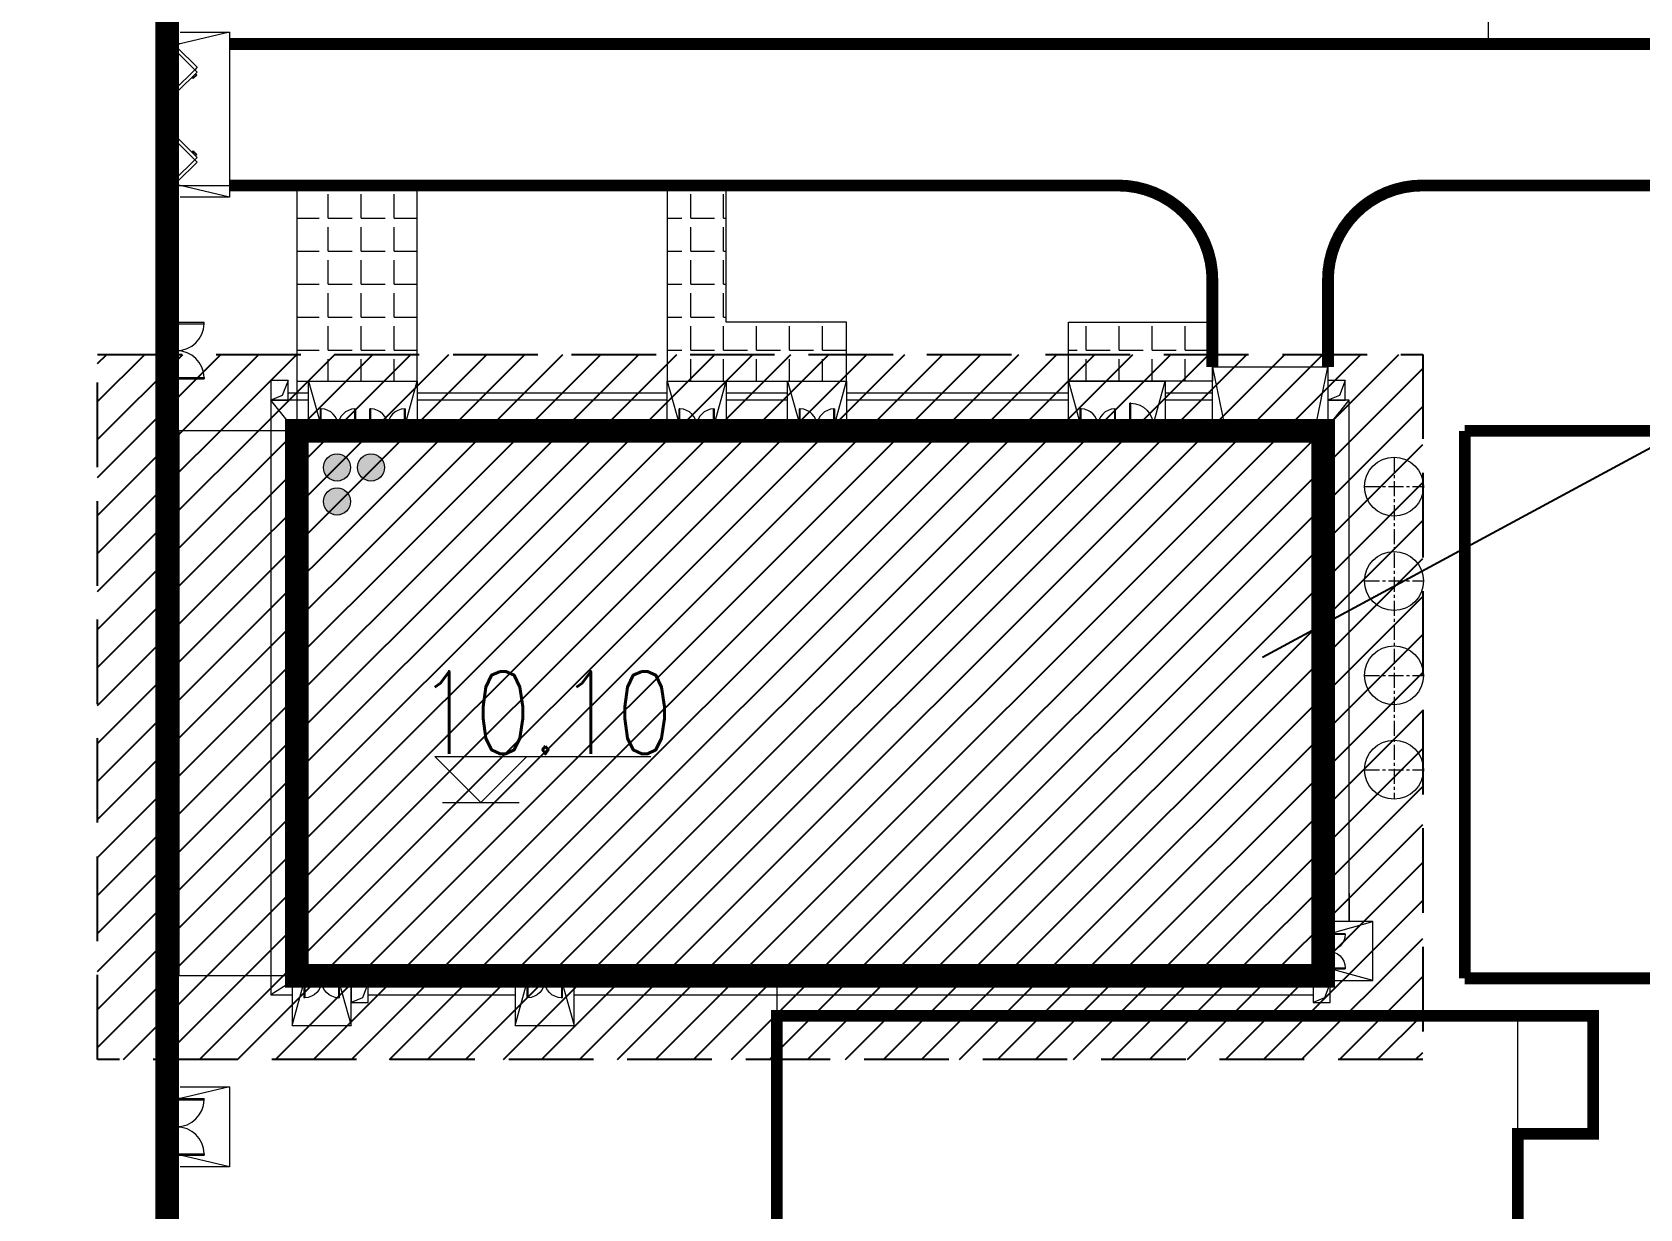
# Model space of a CAD drawing. Extents: x 238398 to 585159, y -66832 to 191977.
# Drawn here: x 373359 to 378108, y 92084 to 95560 of the extents above; entities that cross this region are included whole.
import ezdxf
from ezdxf.enums import TextEntityAlignment as Align

# ---------------------------------------------------------------- set-up
doc = ezdxf.new("R2010")
doc.units = 0
doc.header["$LTSCALE"] = 1000
doc.header["$MEASUREMENT"] = 0
doc.linetypes.add('CENTER', pattern=[50.800000000000004, 31.75, -6.35, 6.35, -6.35])
doc.linetypes.add('DASH', pattern=[0.35, 0.25, -0.1])
doc.layers.get('0').update_dxf_attribs({"color": 8})
for name, color, linetype, lineweight in [('PUB_HATCH', 8, 'Continuous', 5), ('z-说明', 8, 'Continuous', 0), ('文字', 8, 'Continuous', 0)]:
    doc.layers.add(name, color=color, linetype=linetype, lineweight=lineweight)
doc.layers.add('Z-本期建构筑物', color=8, linetype='Continuous')
doc.styles.add('gedi', font='geditxt.shx', dxfattribs={"width": 0.8, "bigfont": 'hz.shx'})

# ---------------------------------------------------------------- blocks, each defined once
blk = doc.blocks.new('$DorLib2D$00000034')
for p, q in [((-0.3348234125231649, 0.1426552639182747), (-0.4750000000005821, 1.005618107304962e-12)), ((-0.3181802983995001, 0.1263013287125923), (-0.4583568858769172, -0.01635393520467663)), ((-0.3348234125231649, 0.1426552639182747), (-0.3181802983995001, 0.1263013287125923)), ((-0.3015371842758353, 0.1426552639182747), (-0.3181802983995001, 0.1263013287125923)), ((-0.3181802983995001, 0.1263013287125923), (-0.1780037109220829, -0.01635393520467663)), ((-0.3015371842758353, 0.1426552639182747), (-0.161360596798418, 1.005629949683892e-12)), ((0.3015371842758353, 0.1426552639182747), (0.161360596798418, 1.005629949683892e-12)), ((0.3181802983995001, 0.1263013287125923), (0.1780037109220829, -0.01635393520467663)), ((0.3015371842758353, 0.1426552639182747), (0.3181802983995001, 0.1263013287125923)), ((0.3348234125231649, 0.1426552639182747), (0.3181802983995001, 0.1263013287125923)), ((0.3181802983995001, 0.1263013287125923), (0.4583568858769172, -0.01635393520467663)), ((0.3348234125231649, 0.1426552639182747), (0.4750000000005821, 1.005618107304962e-12)), ((-0.5000000000006187, -0.04799999999931984), (-0.5000000000007416, 1.009889653385773e-12)), ((-0.4583568858769172, -0.01635393520467663), (-0.4750000000005821, 1.005618107304962e-12)), ((-0.1780037109220829, -0.01635393520467663), (-0.161360596798418, 1.005629949683892e-12)), ((0.1780037109220829, -0.01635393520467663), (0.161360596798418, 1.005629949683892e-12)), ((0.4583568858769172, -0.01635393520467663), (0.4750000000005821, 1.005618107304962e-12)), ((0.5000000000007416, -0.04799999999931984), (0.5000000000007416, 1.009889653385773e-12))]:
    blk.add_line(p, q)
for points in [[(-0.2898728090204765, 0.1307846330202903), (-0.2803624580926677, 0.1401297388521084), (-0.2549744755672762, 0.114292832613611), (-0.2644848264950846, 0.1049477267817925)], [(-0.2866020219793401, 0.1274560101955572), (-0.2804202938762643, 0.1335303289862392), (-0.2615738854331457, 0.1143506683972074), (-0.2677556135362211, 0.1082763496065255)], [(0.2898728090204765, 0.1307846330202903), (0.2803624580926677, 0.1401297388521084), (0.2549744755672762, 0.114292832613611), (0.2644848264950846, 0.1049477267817925)], [(0.2866020219793401, 0.1274560101955572), (0.2804202938762643, 0.1335303289862392), (0.2615738854331457, 0.1143506683972074), (0.2677556135362211, 0.1082763496065255)], [(-0.5000000000006185, 7.574172400385726e-13), (-0.4750000000005819, 7.548450753351198e-13), (-0.4750000000005796, -0.02299999999928072), (-0.4500000000005404, -0.02299999999928072), (-0.4500000000005404, -0.04799999999931984), (-0.5000000000006187, -0.04799999999931984)], [(0.5000000000006185, 7.574172400385726e-13), (0.4750000000005819, 7.548450753351198e-13), (0.4750000000005796, -0.02299999999928072), (0.4500000000005404, -0.02299999999928072), (0.4500000000005404, -0.04799999999931984), (0.5000000000006187, -0.04799999999931984)]]:
    blk.add_lwpolyline(points)
blk = doc.blocks.new('$DorLib2D$00000002')
for p, q in [((-0.5, -5.684341886080802e-17), (-0.5000000000000007, 0.4875)), ((-0.4750000000000007, 0.4875), (-0.5000000000000007, 0.4875)), ((-0.475, -2.842170943040401e-17), (-0.4750000000000007, 0.4875)), ((0.475, -2.842170943040401e-17), (0.4750000000000007, 0.4875)), ((0.4750000000000007, 0.4875), (0.5000000000000007, 0.4875)), ((0.5, -5.684341886080802e-17), (0.5000000000000007, 0.4875)), ((-0.5, -5.684341886080802e-17), (-0.475, -2.842170943040401e-17)), ((0.5, -5.684341886080802e-17), (0.475, -2.842170943040401e-17))]:
    blk.add_line(p, q)
at = {"lineweight": 13}
for centre, start, end in [((-0.4875, -4.263256414560601e-17), 0, 88.53071641864632), ((0.4875, -4.263256414560601e-17), 91.4692835813537, 180)]:
    blk.add_arc(centre, 0.4875, start, end, dxfattribs=at)
blk = doc.blocks.new('室内标高')
at = {"layer": '文字', "color": 3}
for p, q in [((1.943999997978153, -1.944000000055212), (0, 0)), ((0, 0), (9.144807457017123, 0)), ((3.887999997474708, -6.803020369261503e-10), (1.943999997978153, -1.944000000055212)), ((0.3205590268457854, -1.944000000310098), (3.567440969110521, -1.943999999800781))]:
    blk.add_line(p, q, dxfattribs=at)
at = {"layer": 'z-说明', "ltscale": 0.5, "style": 'gedi', "width": 0.8}
blk.add_text('10.10', height=3.5, rotation=359.9999998738608, dxfattribs=at).set_placement((4.680434572337617, 0.1133042840949656, -8.099999999999927), align=Align.CENTER)
blk = doc.blocks.new('asdasda')
at = {"layer": 'PUB_HATCH'}
h = blk.add_hatch(dxfattribs=at)
h.set_pattern_fill('ANGLE', color=256, scale=200.0000000000001)
h.set_pattern_definition([(0, (-2249729.29788716, -1714383.900000069), (0, 1397), [1016, -381.0000000000001]), (90, (-2249729.29788716, -1714383.900000069), (-1397, 8.553875381449303e-14), [1016, -380.9999999999998])])
h.paths.add_polyline_path([(4870.731279259548, 3616.100000023376), (4870.731279259548, 11916.08992496692), (-229.2687208354473, 11916.08992496692), (-229.2687208354473, 3616.100000023376)])
h.paths.add_polyline_path([(32470.73127923626, 3616.100000023376), (32470.73127923626, 6116.100000023376), (38570.73127921298, 6116.100000023376), (38570.73127921298, 3616.100000023376)])
h.paths.add_polyline_path([(17970.73127923626, 3616.100000023376), (15470.73127923626, 3616.100000023376), (15470.73127923626, 11916.08992496692), (17970.73127923626, 11916.08992496692), (17970.73127923626, 6116.100000023376), (23070.73127921298, 6116.100000023376), (23070.73127921298, 3616.100000023376)])
h = blk.add_hatch(color=256, dxfattribs=at)
h.dxf.hatch_style = 1
edge = h.paths.add_edge_path()
edge.add_arc((1473.029166498221, -36.70701668248512), 576.0000000000001, 0, 360)
h = blk.add_hatch(color=256, dxfattribs=at)
h.dxf.hatch_style = 1
edge = h.paths.add_edge_path()
edge.add_arc((2913.029166498221, -36.70701668248512), 576.0000000000001, 0, 360)
h = blk.add_hatch(color=256, dxfattribs=at)
h.dxf.hatch_style = 1
edge = h.paths.add_edge_path()
edge.add_arc((1473.029166498221, -1476.707016682252), 576.0000000000001, 0, 360)
for p, q in [((-5729.26904854551, 1516.03692401899), (-5729.26904854551, 50416.07359951222)), ((50270.70211283956, 17916.08992496738), (50270.70211283956, 21516.20711410185)), ((-3079.267311674543, 18416.04959917418), (-5179.268688063137, 17916.04922416899)), ((-5179.268688063137, 18416.04959917418), (-3079.267311674543, 18416.04959917418)), ((-3079.267311674543, 18416.04959917418), (-3079.267311674543, 11416.04434909998)), ((-5592.268958748318, 17966.04926173924), (-5592.268958748318, 17916.04922416899)), ((-5179.268688063137, 17916.04922416899), (-5592.268958748318, 17916.04922416899)), ((-5404.268835532479, 17916.04922416899), (-5204.268704447895, 17916.04922416899)), ((-3079.295653467067, 17916.08992496738), (50270.70211283956, 17916.08992496738)), ((-5179.268688063137, 11916.04472410539), (-5592.268958748318, 11916.04472410539)), ((-5404.268835532479, 11916.04472410539), (-5204.268704447895, 11916.04472410539)), ((-3079.267311674543, 11416.04434909998), (-5179.268688063137, 11916.04472410539)), ((-3079.267311674543, 11416.04434909998), (-5179.268688063137, 11416.04434909998)), ((38570.73127921298, 1816.099999977276), (38570.73127921298, 4216.100000000326)), ((38570.73127921298, 4216.100000000326), (39070.73127921298, 1816.099999977276)), ((43470.73127923626, 4216.100000000326), (38570.73127921298, 4216.100000000326)), ((42970.73127923626, 1816.099999977276), (43470.73127923626, 4216.100000000326)), ((43470.73127923626, 4216.100000000326), (43470.73127923626, 1816.099999977276)), ((-1329.268720811233, 3654.308902604505), (-1329.268720811233, 2816.099999977276)), ((-603.6068764477968, 3654.308902604505), (-1329.268720811233, 3654.308902604505)), ((-603.6068764477968, 3654.308902604505), (-847.1787653360516, 3019.316360742552)), ((-603.6068764477968, 2816.099999977276), (-603.6068764477968, 3654.308902604505)), ((270.7312791645527, 1816.099999977276), (270.7312791645527, 3616.100000023842)), ((270.7312791645527, 3616.100000023842), (4870.731279259548, 3616.100000023842)), ((270.7312791645527, 3616.100000023842), (770.7312791645527, 1816.099999977276)), ((4370.731279259548, 1816.099999977276), (4870.731279259548, 3616.100000023842)), ((4870.731279259548, 3616.100000023842), (4870.731279259548, 1816.099999977276)), ((15470.73127923626, 1816.099999977276), (15470.73127923626, 3616.100000023842)), ((15470.73127923626, 3616.100000023842), (15970.73127923626, 1816.099999977276)), ((15470.73127923626, 3616.100000023842), (17969.36478932016, 3616.100000023842)), ((17469.36478932016, 1816.099999977276), (17969.36478932016, 3616.100000023842)), ((17969.36478932016, 3616.100000023842), (17969.36478932016, 1816.099999977276)), ((20570.73127921298, 3616.100000023842), (23070.73127921298, 3616.100000023842)), ((20570.73127921298, 1816.099999977276), (20570.73127921298, 3616.100000023842)), ((20570.73127921298, 3616.100000023842), (21070.73127921298, 1816.099999977276)), ((22570.73127921298, 1816.099999977276), (23070.73127921298, 3616.100000023842)), ((23070.73127921298, 3616.100000023842), (23070.73127921298, 1816.099999977276)), ((32470.73127923626, 1816.099999977276), (32470.73127923626, 3616.100000023842)), ((32470.73127923626, 3616.100000023842), (36570.73127921298, 3616.100000023842)), ((32470.73127923626, 3616.100000023842), (32970.73127923626, 1816.099999977276)), ((36070.73127921298, 1816.099999977276), (36570.73127921298, 3616.100000023842)), ((36570.73127921298, 3616.100000023842), (36570.73127921298, 1816.099999977276)), ((43470.73127923626, 3654.308902604505), (43470.73127923626, 2816.099999977276)), ((44196.39312360063, 3654.308902604505), (43470.73127923626, 3654.308902604505)), ((44196.39312360063, 3654.308902604505), (43952.82123471238, 3019.316360742552)), ((44196.39312360063, 2816.099999977276), (44196.39312360063, 3654.308902604505)), ((-847.1787653360516, 3019.316360742552), (-1329.268720811233, 2816.099999977276)), ((270.7312791645527, 2816.099999977276), (-1329.268720811233, 2816.099999977276)), ((-1329.268720811233, 2816.099999977276), (-1329.268720811233, -22383.89999997616)), ((-529.2687207637355, 1816.099999977276), (-1329.268720811233, 2816.099999977276)), ((-1329.268720811233, 2816.099999977276), (-603.6068764477968, 2816.099999977276)), ((270.7312791645527, 3116.100000023842), (-603.6068764477968, 3116.100000023842)), ((15470.73127923626, 3116.100000023842), (4870.731279259548, 3116.100000023842)), ((15292.45902225934, 2816.099999977276), (4870.731279259548, 2816.099999977276)), ((14087.07666642126, 2816.099999977276), (13953.33782525826, 2816.099999977276)), ((15470.73127923626, 2816.099999977276), (14087.07666642126, 2816.099999977276)), ((20570.73127921298, 3116.100000023842), (17969.36478932016, 3116.100000023842)), ((20570.73127921298, 2816.099999977276), (17969.36478932016, 2816.099999977276)), ((32470.73127923626, 3116.100000023842), (23070.73127921298, 3116.100000023842)), ((24444.15176439192, 2816.099999977276), (23070.73127921298, 2816.099999977276)), ((32470.73127923626, 2816.099999977276), (23679.87498816103, 2816.099999977276)), ((38570.73127921298, 3116.100000023842), (36570.73127921298, 3116.100000023842)), ((38570.73127921298, 2816.099999977276), (36570.73127921298, 2816.099999977276)), ((43952.82123471238, 3019.316360742552), (43470.73127923626, 2816.099999977276)), ((44370.73127925955, 2816.099999977276), (43470.73127923626, 2816.099999977276)), ((43470.73127923626, 2816.099999977276), (44196.39312360063, 2816.099999977276)), ((43570.73127921298, 1816.099999977276), (44370.73127925955, 2816.099999977276)), ((44370.73127925955, 1454.394210518338), (44370.73127925955, 2816.099999977276)), ((770.7312791645527, 1716.100000000326), (770.7312791645527, 2447.350000000326)), ((808.2312791645527, 2447.350000000326), (770.7312791645527, 2447.350000000326)), ((808.2312791645527, 1716.100000000326), (808.2312791645527, 2447.350000000326)), ((2233.231279165484, 1716.100000000326), (2233.231279165484, 2447.350000000326)), ((2233.231279165484, 2447.350000000326), (2270.731279164553, 2447.350000000326)), ((2270.731279164553, 1716.100000000326), (2270.731279164553, 2447.350000000326)), ((2870.731279259548, 1716.100000000326), (2870.731279259548, 2447.350000000326)), ((2908.231279259548, 2447.350000000326), (2870.731279259548, 2447.350000000326)), ((2908.231279259548, 1716.100000000326), (2908.231279259548, 2447.350000000326)), ((4333.231279259548, 1716.100000000326), (4333.231279259548, 2447.350000000326)), ((4333.231279259548, 2447.350000000326), (4370.731279259548, 2447.350000000326)), ((4370.731279259548, 1716.100000000326), (4370.731279259548, 2447.350000000326)), ((15970.73127923626, 1716.100000000326), (15970.73127923626, 2447.350000000326)), ((16008.23127923626, 2447.350000000326), (15970.73127923626, 2447.350000000326)), ((16008.23127923626, 1716.100000000326), (16008.23127923626, 2447.350000000326)), ((17433.23127923626, 1716.100000000326), (17433.23127923626, 2447.350000000326)), ((17433.23127923626, 2447.350000000326), (17470.73127923626, 2447.350000000326)), ((17470.73127923626, 1716.100000000326), (17470.73127923626, 2447.350000000326)), ((21070.73127921298, 1716.100000000326), (21070.73127921298, 2447.350000000326)), ((21108.23127921298, 2447.350000000326), (21070.73127921298, 2447.350000000326)), ((21108.23127921298, 1716.100000000326), (21108.23127921298, 2447.350000000326)), ((22533.23127921298, 1716.100000000326), (22533.23127921298, 2447.350000000326)), ((22533.23127921298, 2447.350000000326), (22570.73127921298, 2447.350000000326)), ((22570.73127921298, 1716.100000000326), (22570.73127921298, 2447.350000000326)), ((32970.73127923626, 1716.100000000326), (32970.73127923626, 2447.350000000326)), ((33008.23127923626, 2447.350000000326), (32970.73127923626, 2447.350000000326)), ((33008.23127923626, 1716.100000000326), (33008.23127923626, 2447.350000000326)), ((34433.23127923626, 1716.100000000326), (34433.23127923626, 2447.350000000326)), ((34433.23127923626, 2447.350000000326), (34470.73127923626, 2447.350000000326)), ((34470.73127923626, 1716.100000000326), (34470.73127923626, 2447.350000000326)), ((-5729.26904854551, 1516.03692401899), (-5729.26904854551, -21583.98040124867)), ((-229.2687208354473, 1516.03692401899), (-5729.26904854551, 1516.03692401899)), ((-5229.268720835447, 1516.03692401899), (-5229.268720835447, -21583.98040124867)), ((770.7312791645527, 1716.100000000326), (808.2312791645527, 1716.100000000326)), ((2270.731279164553, 1716.100000000326), (2233.231279165484, 1716.100000000326)), ((2870.731279259548, 1716.100000000326), (2908.231279259548, 1716.100000000326)), ((4370.731279259548, 1716.100000000326), (4333.231279259548, 1716.100000000326)), ((15970.73127923626, 1716.100000000326), (16008.23127923626, 1716.100000000326)), ((17470.73127923626, 1716.100000000326), (17433.23127923626, 1716.100000000326)), ((21070.73127921298, 1716.100000000326), (21108.23127921298, 1716.100000000326)), ((22570.73127921298, 1716.100000000326), (22533.23127921298, 1716.100000000326)), ((32970.73127923626, 1616.100000023842), (32970.73127923626, 1816.099999977276)), ((32970.73127923626, 1716.100000000326), (33008.23127923626, 1716.100000000326)), ((34470.73127923626, 1716.100000000326), (34433.23127923626, 1716.100000000326)), ((44370.73127925955, -7133.071538836928), (44370.73127925955, 1862.212968563428)), ((44370.73127925955, -11258.75030617043), (44370.73127925955, -6273.186089082621)), ((44370.73127925955, -19283.89999999967), (44370.73127925955, -11258.75030617043)), ((44370.73127925955, -18074.31949764327), (44370.73127925955, -19283.89999999967)), ((43570.75998669583, -19027.9920604513), (43570.75998669583, -21688.31091697258)), ((45370.73127925955, -19283.89999999967), (43570.73127921298, -19283.89999999967)), ((43570.73127921298, -19783.89999999967), (45370.73127925955, -19283.89999999967)), ((43570.75998669583, -19585.23033264722), (43570.75998669583, -21085.23145766277)), ((45370.73127925955, -21783.89999999967), (45370.73127925955, -19283.89999999967)), ((43370.73127925955, -19783.89999999967), (43570.73127921298, -19783.89999999967)), ((-5729.26904854551, -26183.98385132011), (-5729.26904854551, -21583.98040124867)), ((-229.2687208354473, -21583.98040124867), (-5229.268720835447, -21583.98040124867)), ((70.73127921298146, -21783.89999999967), (70.73127921298146, -22515.14999999991)), ((70.73127921298146, -21783.89999999967), (108.2312792129815, -21783.89999999967)), ((108.2312792129815, -21783.89999999967), (108.2312792129815, -22515.14999999991)), ((1533.231279212981, -21783.89999999967), (1533.231279212981, -22515.14999999991)), ((1570.731279212981, -21783.89999999967), (1533.231279212981, -21783.89999999967)), ((1570.731279212981, -21783.89999999967), (1570.731279212981, -22515.14999999991)), ((9520.731279164553, -21883.89999997616), (9520.731279164553, -21683.90000002272)), ((9520.731279164553, -21783.89999999967), (9520.731279164553, -22515.14999999991)), ((9520.731279164553, -21783.89999999967), (9558.231279164553, -21783.89999999967)), ((9558.231279164553, -21783.89999999967), (9558.231279164553, -22515.14999999991)), ((10983.23127916548, -21783.89999999967), (10983.23127916548, -22515.14999999991)), ((11020.73127916455, -21783.89999999967), (10983.23127916548, -21783.89999999967)), ((11020.73127916455, -21683.90000002272), (11020.73127916455, -21883.89999997616)), ((11020.73127916455, -21783.89999999967), (11020.73127916455, -22515.14999999991)), ((45370.73127925955, -21783.89999999967), (43570.73127921298, -21283.89999999967)), ((43570.73127921298, -21783.89999999967), (45370.73127925955, -21783.89999999967)), ((-529.2687207637355, -21883.89999997616), (-1329.268720811233, -22383.89999997616)), ((-1329.268720811233, -22383.89999997616), (-429.2687207870185, -22383.89999997616)), ((-429.2687207870185, -21883.89999997616), (-429.2687207870185, -23683.90000002272)), ((-429.2687207870185, -23683.90000002272), (70.73127921298146, -21883.89999997616)), ((1570.731279212981, -21883.89999997616), (2070.731279212981, -23683.90000002272)), ((2070.731279212981, -23683.90000002272), (2070.731279212981, -21883.89999997616)), ((2070.731279212981, -21883.89999997616), (2070.731279212981, -22722.10890260339)), ((2796.393123576418, -21883.89999997616), (2070.731279212981, -21883.89999997616)), ((2796.393123576418, -21883.89999997616), (2552.821234688163, -22518.89254183811)), ((2796.393123576418, -22722.10890260339), (2796.393123576418, -21883.89999997616)), ((2796.393123576418, -22383.89999997616), (9020.731279164553, -22383.89999997616)), ((9020.731279164553, -21883.89999997616), (9020.731279164553, -23683.90000002272)), ((9020.731279164553, -23683.90000002272), (9520.731279164553, -21883.89999997616)), ((11020.73127916455, -21883.89999997616), (11520.73127916455, -23683.90000002272)), ((11520.73127916455, -23683.90000002272), (11520.73127916455, -21883.89999997616)), ((11520.73127916455, -22383.89999997616), (42845.06943484861, -22383.89999997616)), ((42845.06943484861, -21883.89999997616), (42845.06943484861, -22722.10890260339)), ((43570.73127921298, -21883.89999997616), (42845.06943484861, -21883.89999997616)), ((43570.73127921298, -21883.89999997616), (43327.15939032473, -22518.89254183811)), ((43570.73127921298, -22722.10890260339), (43570.73127921298, -21883.89999997616)), ((108.2312792129815, -22515.14999999991), (70.73127921298146, -22515.14999999991)), ((1533.231279212981, -22515.14999999991), (1570.731279212981, -22515.14999999991)), ((2552.821234688163, -22518.89254183811), (2070.731279212981, -22722.10890260339)), ((2070.731279212981, -22722.10890260339), (2796.393123576418, -22722.10890260339)), ((9558.231279164553, -22515.14999999991), (9520.731279164553, -22515.14999999991)), ((10983.23127916548, -22515.14999999991), (11020.73127916455, -22515.14999999991)), ((43327.15939032473, -22518.89254183811), (42845.06943484861, -22722.10890260339)), ((42845.06943484861, -22722.10890260339), (43570.73127921298, -22722.10890260339)), ((-429.2687207870185, -23683.90000002272), (2070.731279212981, -23683.90000002272)), ((9020.731279164553, -23683.90000002272), (11520.73127916455, -23683.90000002272)), ((51513.70690100174, -28283.82549061184), (51513.70690100174, -23283.82221553358)), ((-5729.26904854551, -66183.90000006929), (-5729.26904854551, -26183.98385132011)), ((-3079.267311674543, -26283.98392622825), (-5179.268688063137, -26783.98430123343)), ((-5179.268688063137, -26283.98392622825), (-3079.267311674543, -26283.98392622825)), ((-3079.267311674543, -26283.98392622825), (-3079.267311674543, -29683.98647635709)), ((-5179.268688063137, -26783.98430123343), (-5429.268851918168, -26783.98430123343)), ((-5429.268851918168, -26783.98430123343), (-5229.268720835447, -26783.98430123343)), ((-5179.268688063137, -29183.98610135168), (-5429.268851918168, -29183.98610135168)), ((-5429.268851918168, -29183.98610135168), (-5229.268720835447, -29183.98610135168)), ((-3079.267311674543, -29683.98647635709), (-5179.268688063137, -29183.98610135168)), ((-3079.267311674543, -29683.98647635709), (-5179.268688063137, -29683.98647635709))]:
    blk.add_line(p, q, dxfattribs=at)
at = {"layer": 'PUB_HATCH', "extrusion": (0, 0, -1)}
for p, q in [((35120.73127921298, 2691.100000000093), (35070.73127921298, 2691.100000000093)), ((35070.73127921298, 1716.100000000326), (35070.73127921298, 2691.100000000093)), ((35120.73127921298, 1716.100000000326), (35120.73127921298, 2691.100000000093)), ((35070.73127921298, 1716.100000000326), (35120.73127921298, 1716.100000000326)), ((43470.73127923626, -19783.89999999967), (44201.9812792344, -19783.89999999967)), ((43470.73127923626, -19783.89999999967), (43470.73127923626, -19821.39999999967)), ((43470.73127923626, -19821.39999999967), (44201.9812792344, -19821.39999999967)), ((44201.9812792344, -19821.39999999967), (44201.9812792344, -19783.89999999967)), ((43470.73127923626, -21246.39999999991), (44201.9812792344, -21246.39999999991)), ((43470.73127923626, -21283.89999999967), (43470.73127923626, -21246.39999999991)), ((43470.73127923626, -21283.89999999967), (44201.9812792344, -21283.89999999967)), ((44201.9812792344, -21246.39999999991), (44201.9812792344, -21283.89999999967))]:
    blk.add_line(p, q, dxfattribs=at)
at = {"layer": 'PUB_HATCH', "linetype": 'CENTER', "ltscale": 0.02}
for p, q in [((46270.75979006942, 402.3552576005459), (46269.48816892691, -14097.64409559127)), ((45020.75979006942, -847.6447423994541), (47520.75979006942, -847.6447423994541)), ((45020.75979006942, -4847.644742399454), (47520.75979006942, -4847.644742399454)), ((45020.05820594076, -8847.644939288031), (47520.05820594076, -8847.644939288031)), ((45019.70741386618, -12847.64518539794), (47519.70741386618, -12847.64518539794))]:
    blk.add_line(p, q, dxfattribs=at)
at = {"layer": 'PUB_HATCH'}
for points, const_width in [([(-49729.29788716044, 85616.09999993071), (-5729.26904854551, 85616.09999993071), (-5729.26904854551, -66183.90000006929), (-49729.29788716044, -66183.90000006929)], 1000), ([(20113.68524490297, -23283.82221553358), (20113.68524490297, -33283.82876568963), (51513.70690100174, -33283.82876568963), (51513.70690100174, -28283.82549061184), (54713.70899705216, -28283.82549061184), (54713.70899705216, -23283.82221553358)], 500.0000000000002)]:
    blk.add_lwpolyline(points, close=True, dxfattribs=dict(at, const_width=const_width))
at = {"layer": 'PUB_HATCH', "const_width": 500.0000000000002}
for points in [[(-3079.295653467067, 17916.08992496738), (59270.71196623053, 17916.08992496761)], [(49270.75793629978, 1516.03692401899), (59270.7579742521, 1516.036923553096)], [(49270.76164430287, -21688.31091650715), (49270.75793583505, 1516.03692401899)], [(49270.76158941258, -21688.31091697258), (59270.76164476853, -21688.31091650715)]]:
    blk.add_lwpolyline(points, dxfattribs=at)
at = {"layer": 'PUB_HATCH'}
for points in [[(49362.79417130258, -40612.01317876438), (44914.19578418415, -37283.83138575172), (19913.68507838529, -37283.83492984087), (8469.755389008671, -40220.83587468299), (5144.736038126051, -40402.62544778408), (-3855.272748964839, -41178.49817997916), (-5729.26904854551, -41178.49817997916), (-5729.26904854551, 11916.08992496738), (-229.2687208354473, 11916.08992496738), (-229.2687208354473, -21583.98040124867), (20113.68524490297, -21583.98040124867), (20113.68524490297, -33283.82876568963), (50270.70211283956, -33283.82876568986), (50270.70211283956, -40145.83366731973)], [(4870.731279259548, 3616.100000023842), (4870.731279259548, 11916.08992496738), (-229.2687208354473, 11916.08992496738), (-229.2687208354473, 3616.100000023842)], [(32470.73127923626, 3616.100000023842), (32470.73127923626, 6116.100000023842), (38570.73127921298, 6116.100000023842), (38570.73127921298, 3616.100000023842)]]:
    blk.add_lwpolyline(points, close=True, dxfattribs=at)
at = {"layer": 'PUB_HATCH', "const_width": 500.0000000000002}
for points in [[(-3079.295653467067, 11916.08992496738), (34570.73127921298, 11916.08992496738, -0.4142135623730951), (38570.73127921298, 7916.089924967382), (38570.73127921298, 4216.100000000326)], [(43470.73127923626, 4216.100000000326), (43470.73127923626, 7916.089924967615, -0.4142135623730951), (47470.73127923626, 11916.08992496761), (59270.71196623053, 11916.08992496761)]]:
    blk.add_lwpolyline(points, format="xyb", dxfattribs=at)
at = {"layer": 'PUB_HATCH'}
blk.add_lwpolyline([(17970.73127923626, 3616.100000023842), (23070.73127921298, 3616.100000023842), (23070.73127921298, 6116.100000023842), (17970.73127923626, 6116.100000023842), (17970.73127923626, 11916.08992496738), (15470.73127923626, 11916.08992496738), (15470.73127923626, 3616.100000023842), (17970.73127923626, 3616.100000023842)], dxfattribs=at)
at = {"layer": 'PUB_HATCH', "color": 4, "const_width": 1000}
blk.add_lwpolyline([(-229.2687208354473, 1516.09999993071), (43270.73127916455, 1516.09999993071), (43270.73127916455, -21583.90000004624), (-229.2687208354473, -21583.90000004624)], close=True, dxfattribs=at)
at = {"layer": 'PUB_HATCH'}
for centre, radius in [((1473.029166498221, -36.70701668201946), 576.0000000000001), ((2913.029166498221, -36.70701668201946), 576.0000000000001), ((46270.75979006942, -847.6447423994541), 1250), ((1473.029166498221, -1476.707016681787), 576.0000000000001), ((46270.75979006942, -4847.644742399454), 1250), ((46270.75979006942, -8847.644742399454), 1250), ((46270.75979006942, -12847.64474239945), 1250)]:
    blk.add_circle(centre, radius, dxfattribs=at)
for centre, start, end in [((21089.48127921298, 1716.100000000326), 0, 88.53071640737329), ((22551.98127921205, 1716.100000000326), 91.46928359262671, 180)]:
    blk.add_arc(centre, 731.2500000000002, start, end, dxfattribs=at)
at = {"layer": 'PUB_HATCH', "extrusion": (0, 0, -1)}
for centre, radius, start, end in [((-35095.73127921298, 1716.100000000326), 975.0000000000003, 91.46928359262671, 180), ((-43470.73127923626, -19802.64999999967), 731.2500000000002, 181.4692835814732, 270), ((-43470.73127923626, -21265.14999999991), 731.2500000000002, 90, 178.5307164185268)]:
    blk.add_arc(centre, radius, start, end, dxfattribs=at)
at = {"layer": 'PUB_HATCH'}
for centre, major_axis, start_param, end_param in [((789.4812791664153, 1716.100000000326), (-517.0718337427077, 517.0718337427077), 3.926990816987398, 5.472143307642241), ((2251.981279166415, 1716.100000000326), (517.0718337427077, 517.0718337427077), 0.8110419995373459, 2.356194490192189), ((2889.481279258616, 1716.100000000326), (-517.0718337427077, 517.0718337427077), 3.926990816987398, 5.472143307642241), ((4351.981279257685, 1716.100000000326), (517.0718337427077, 517.0718337427077), 0.8110419995373459, 2.356194490192189), ((15989.48127923626, 1716.100000000326), (-517.0718337427077, 517.0718337427077), 3.926990816987398, 5.472143307642241), ((17451.9812792344, 1716.100000000326), (517.0718337427077, 517.0718337427077), 0.8110419995373459, 2.356194490192189), ((32989.48127923626, 1716.100000000326), (-517.0718337427077, 517.0718337427077), 3.926990816987398, 5.472143307642241), ((34451.9812792344, 1716.100000000326), (517.0718337427077, 517.0718337427077), 0.8110419995373459, 2.356194490192189)]:
    blk.add_ellipse(centre, major_axis=major_axis, ratio=0.999999999999688, start_param=start_param, end_param=end_param, dxfattribs=at)
at = {"layer": 'PUB_HATCH', "extrusion": (0, 0, -1)}
for centre, major_axis, start_param, end_param in [((89.48127921298146, -21783.89999999967), (517.0718337427077, 517.0718337427077), 0.7853981633976042, 2.330550654052447), ((1551.98127921205, -21783.89999999967), (-517.0718337427077, 517.0718337427077), 3.952634653127139, 5.497787143781983), ((9539.481279166415, -21783.89999999967), (517.0718337427077, 517.0718337427077), 0.7853981633976042, 2.330550654052447), ((11001.98127916642, -21783.89999999967), (-517.0718337427077, 517.0718337427077), 3.952634653127139, 5.497787143781983)]:
    blk.add_ellipse(centre, major_axis=major_axis, ratio=0.999999999999688, start_param=start_param, end_param=end_param, dxfattribs=at)
at = {"layer": 'PUB_HATCH', "extrusion": (0, 0, -1), "xscale": 6000.004500033569, "yscale": 6000.003932538211, "zscale": 6000.00393009359, "rotation": 90}
blk.add_blockref('$DorLib2D$00000034', (5304.268769991584, 14916.04697413719), dxfattribs=at)
at = {"layer": 'PUB_HATCH', "xscale": 2400.001800084952, "yscale": 2400.001573015237, "zscale": 2400.001572037437, "rotation": 270}
for p in [(-5329.268786376342, 4916.039474031655), (-5329.268786376342, 4916.039474031655), (-5329.268786376342, -27983.98520129267)]:
    blk.add_blockref('$DorLib2D$00000002', p, dxfattribs=at)
at = {"layer": 'PUB_HATCH', "xscale": 1000, "yscale": 1000, "zscale": 1000}
blk.add_blockref('室内标高', (5624.786249950528, -12291.25130676012), dxfattribs=at)

msp = doc.modelspace()

# ---------------------------------------------------------------- hatches: boundary and pattern name
at = {"linetype": 'DASH'}
h = msp.add_hatch(dxfattribs=at)
h.set_pattern_fill('ANSI31', color=256, scale=50, style=0)
h.set_pattern_definition([(45, (354567.9272460171, 10152.61342426372), (-56.1266007566822, 56.12660075668221), [])])
h.paths.add_polyline_path([(373552.4272460171, 94608.11342426372), (377466.8829337262, 94608.11342426372), (377466.8829337262, 92524.61342426372), (373552.4272460171, 92524.61342426372)])

# ---------------------------------------------------------------- linework, layer by layer
msp.add_line((376993.4272460171, 93713.59650670871), (380735.7142924928, 95735.36766632291))
msp.add_lwpolyline([(373552.4272460171, 94608.11342426372), (377466.8829337262, 94608.11342426372), (377466.8829337262, 92524.61342426372), (373552.4272460171, 92524.61342426372)], close=True, dxfattribs=at)

# ---------------------------------------------------------------- block references
at = {"layer": 'Z-本期建构筑物', "xscale": 0.06969599996227771, "yscale": 0.06969599996227771, "zscale": 0.06969599996227771}
msp.add_blockref('asdasda', (374157.0761227357, 94276.46754905727), dxfattribs=at)

doc.saveas('drawing.dxf')
